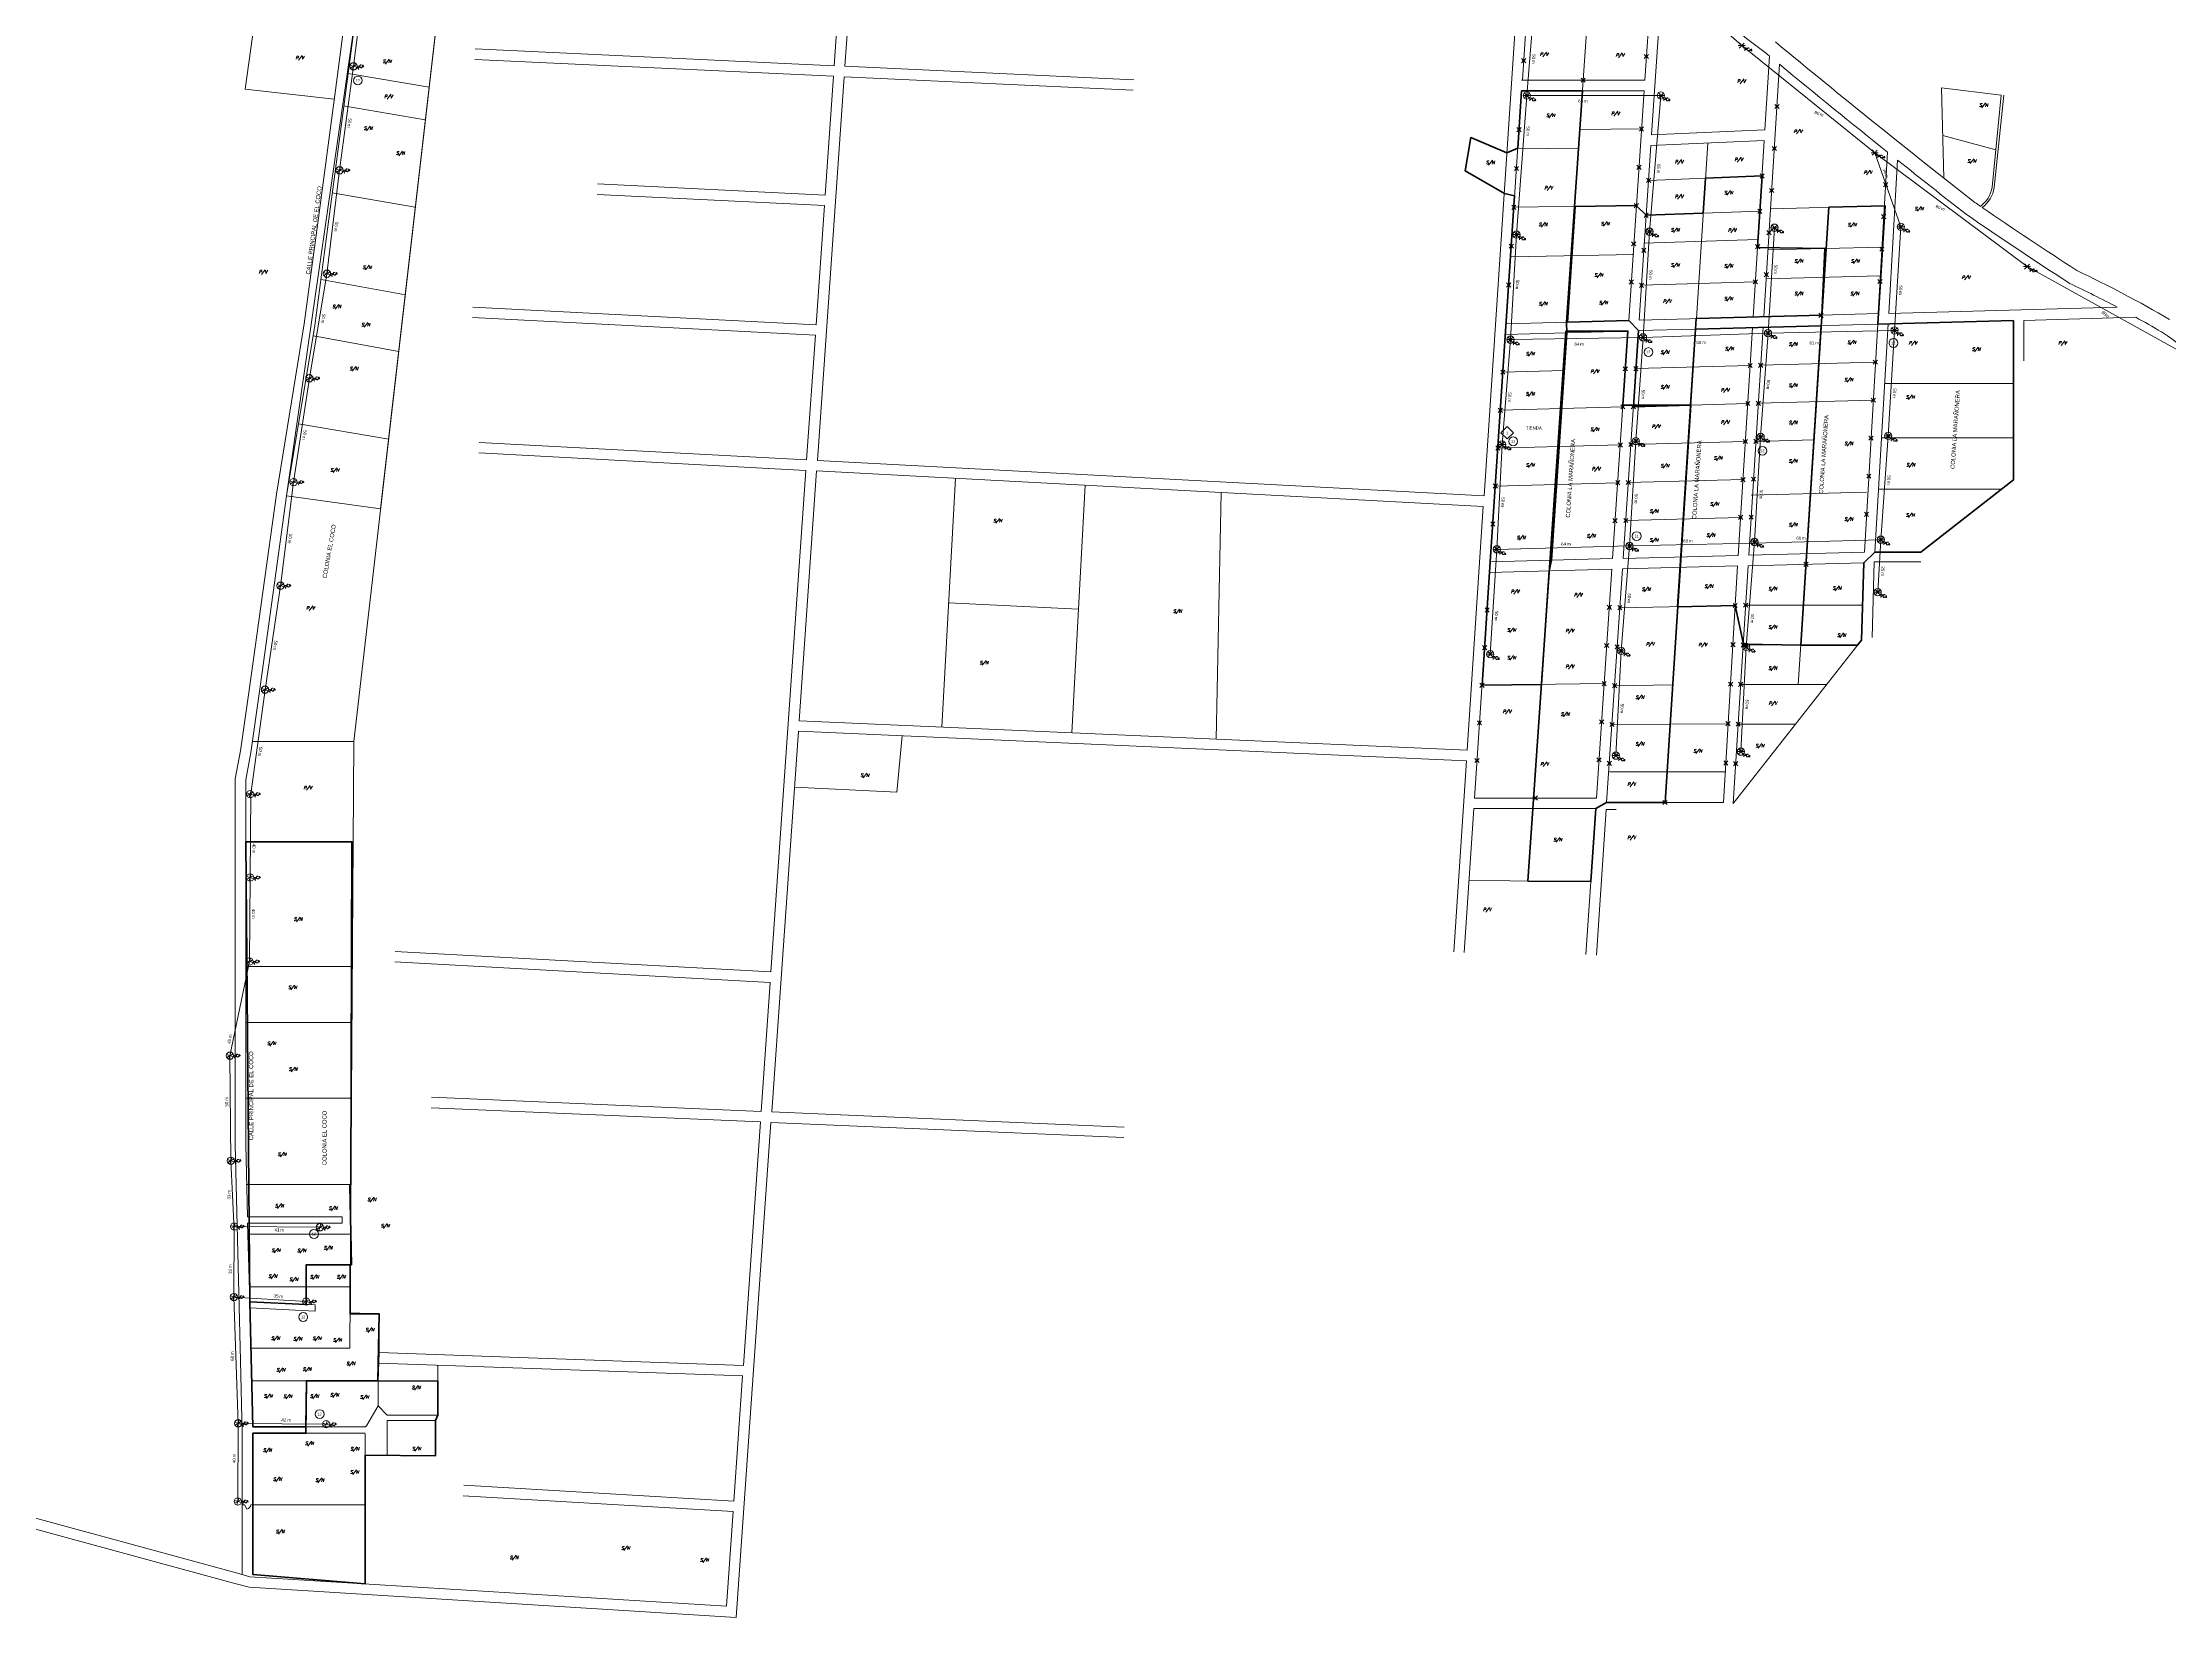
# Model space of a CAD drawing. Header units: metres. Extents: x 276196 to 280123, y 1482787 to 1490589.
# Drawn here: x 276991 to 278003, y 1489073 to 1489822 of the extents above; entities that cross this region are included whole.
import ezdxf
from ezdxf.enums import TextEntityAlignment as Align

# ---------------------------------------------------------------- set-up
doc = ezdxf.new("R2010")
doc.units = ezdxf.units.M
doc.header["$PDMODE"] = 35
doc.header["$PDSIZE"] = 1
for name, color, linetype, lineweight in [('_ADDRESSDIBUJO', 7, 'Continuous', 0), ('_COMODINBASETEXT', 1, 'Continuous', 0), ('_HOUSECOUNT', 7, 'Continuous', 0), ('_LOTLINE', 9, 'Continuous', 0), ('_MICROZONES', 2, 'Continuous', 0), ('_POLEPED', 7, 'Continuous', 0), ('_STRAND', 3, 'Continuous', 0), ('_STRANDDISTANCE', 3, 'Continuous', 0), ('_STREET', 5, 'Continuous', 0)]:
    doc.layers.add(name, color=color, linetype=linetype, lineweight=lineweight)
doc.styles.add('Address', font='ITALICS.shx', dxfattribs={"height": 1.5})
doc.styles.add('ROMANS', font='romans.shx', dxfattribs={"height": 0.2})
doc.styles.get("Standard").update_dxf_attribs({"font": 'arial.ttf'})
doc.styles.add('Style-ENGINEERING', font='ENGINEERING.shx')

# ---------------------------------------------------------------- blocks, each defined once
blk = doc.blocks.new('PC15_E')
at = {"layer": '_POLEPED', "color": 1}
for p, q in [((-1.7, 0), (0, 0)), ((-1.2, 1.3), (0, 0)), ((0, 0), (1.2, 1.2)), ((0, 0), (1.7, 0)), ((-1.2, -1.2), (0, 0)), ((0, 0), (1.2, -1.3))]:
    blk.add_line(p, q, dxfattribs=at)
at = {"layer": '_POLEPED', "linetype": 'Continuous', "style": 'ROMANS'}
for s, height, p in [('PC', 1.39, (1.2, -2.5)), ('15', 0.732, (3.7, -2.5))]:
    blk.add_text(s, height=height, rotation=359.6478, dxfattribs=at).set_placement(p)
blk = doc.blocks.new('PC8_N')
at = {"layer": '_POLEPED', "color": 1}
for p, q in [((-1.2, 1.3), (1.2, -1.3)), ((-1.2, -1.2), (1.2, 1.2)), ((-1.7, 0), (1.7, 0))]:
    blk.add_line(p, q, dxfattribs=at)
blk.add_circle((0, 0), 1.74, dxfattribs=at)
at = {"layer": '_POLEPED', "linetype": 'Continuous', "style": 'ROMANS'}
for s, height, p in [('PC', 1.39, (1.2, -2.5)), ('8', 0.732, (3.7, -2.5))]:
    blk.add_text(s, height=height, rotation=359.6478, dxfattribs=at).set_placement(p)
blk = doc.blocks.new('PV')
at = {"layer": '_ADDRESSDIBUJO', "color": 7, "linetype": 'Continuous', "lineweight": 0, "style": 'Address'}
blk.add_text('P/V', height=1.5, dxfattribs=at).set_placement((2.1, 0.2), align=Align.CENTER)
blk = doc.blocks.new('SN')
at = {"layer": '_ADDRESSDIBUJO', "color": 7, "linetype": 'Continuous', "lineweight": 0, "style": 'Address'}
blk.add_text('S/N', height=1.5, dxfattribs=at).set_placement((2, 0), align=Align.CENTER)
blk = doc.blocks.new('TIENDA')
at = {"layer": '_ADDRESSDIBUJO'}
blk.add_text('TIENDA', height=1.5, dxfattribs=at).set_placement((0, 0))
blk = doc.blocks.new('PC6_N')
at = {"layer": '_POLEPED', "color": 1}
for p, q in [((-1.2, 1.3), (1.2, -1.3)), ((-1.2, -1.2), (1.3, 1.2)), ((-1.7, 0), (1.7, 0))]:
    blk.add_line(p, q, dxfattribs=at)
blk.add_circle((0, 0), 1.74, dxfattribs=at)
at = {"layer": '_POLEPED', "linetype": 'Continuous', "style": 'ROMANS'}
for s, height, p in [('PC', 1.39, (1.2, -2.5)), ('6', 0.732, (3.7, -2.5))]:
    blk.add_text(s, height=height, rotation=359.6478, dxfattribs=at).set_placement(p)
blk = doc.blocks.new('*U57')
at = {"layer": '_STRANDDISTANCE'}
blk.add_text('m', height=1.5, dxfattribs=at).set_placement((1.6, 0))
at = {"layer": '_STRANDDISTANCE', "flags": 4}
blk.add_attdef('?', text='', height=1.5, dxfattribs=at).set_placement((1.2, 0), align=Align.RIGHT)
blk = doc.blocks.new('HCRES_12')
at = {"layer": '_HOUSECOUNT', "color": 1, "linetype": 'Continuous', "lineweight": 0}
blk.add_ellipse((0, 0), major_axis=(-1.48, 1.48), ratio=1, start_param=3.926991, end_param=10.210176, dxfattribs=at)
at = {"layer": '_HOUSECOUNT', "color": 7, "linetype": 'Continuous', "lineweight": 0, "style": 'Style-ENGINEERING'}
blk.add_text('12', height=1.35, dxfattribs=at).set_placement((-0.1, 0), align=Align.MIDDLE_CENTER)
blk = doc.blocks.new('HCCOM_1')
at = {"layer": '_HOUSECOUNT', "color": 3, "linetype": 'Continuous', "lineweight": 0, "flags": 128}
blk.add_lwpolyline([(-2.9, 0.1), (0.1, 3.1), (3.1, 0.1), (0.1, -2.8), (-2.9, 0.1)], close=True, dxfattribs=at)
at = {"layer": '_HOUSECOUNT', "color": 7, "linetype": 'Continuous', "lineweight": 0, "style": 'Style-ENGINEERING'}
blk.add_text('1', height=1.35, dxfattribs=at).set_placement((0, 0), align=Align.MIDDLE_CENTER)
blk = doc.blocks.new('HCRES_11')
at = {"layer": '_HOUSECOUNT', "color": 1, "linetype": 'Continuous', "lineweight": 0}
blk.add_circle((0.1, 0), 2.1, dxfattribs=at)
at = {"layer": '_HOUSECOUNT', "color": 7, "linetype": 'Continuous', "lineweight": 0, "style": 'Style-ENGINEERING'}
blk.add_text('11', height=1.35, dxfattribs=at).set_placement((0.1, 0), align=Align.MIDDLE_CENTER)

msp = doc.modelspace()

# ---------------------------------------------------------------- linework, layer by layer
at = {"layer": '_ADDRESSDIBUJO'}
for p, q in [((277687.8, 1489769.7), (277670.6, 1489777)), ((277686.6, 1489750.4), (277668, 1489761.1))]:
    msp.add_line(p, q, dxfattribs=at)
at = {"layer": '_LOTLINE', "color": 9}
for p, q in [((277207.6, 1490085.9), (277139, 1489489.5)), ((277109.4, 1489958.5), (277087.3, 1489800)), ((277677, 1489606.4), (277697.8, 1489919.7)), ((277695.2, 1489804.3), (277702.5, 1489914.8)), ((277367.6, 1489811.2), (277371.6, 1489867.3)), ((277372.7, 1489810.9), (277376.7, 1489867.1)), ((277727.7, 1489855.3), (277716.2, 1489689.1)), ((277753.5, 1489804.3), (277757.3, 1489860.8)), ((277756.7, 1489778.3), (277762, 1489856.7)), ((277196.5, 1489814.2), (277367.3, 1489806.2)), ((277196.7, 1489819.2), (277367.6, 1489811.2)), ((277812.8, 1489815.7), (277810.6, 1489780.6)), ((277136.3, 1489807.5), (277174.8, 1489801)), ((277359.6, 1489623.3), (277372.4, 1489805.9)), ((277363.3, 1489749.6), (277367.3, 1489806.2)), ((277372.4, 1489805.9), (277510, 1489799.5)), ((277372.7, 1489810.9), (277510.2, 1489804.5)), ((277694.8, 1489804.3), (277753.5, 1489804.3)), ((277817.6, 1489811.9), (277810.1, 1489691.7)), ((277129.7, 1489795.2), (277087.3, 1489800)), ((277687.4, 1489688.3), (277694.8, 1489799.3)), ((277694.8, 1489799.3), (277753.1, 1489799.3)), ((277745.8, 1489689.9), (277753.1, 1489799.3)), ((277923.1, 1489797.1), (277894.7, 1489800.6)), ((277894.7, 1489800.6), (277895.8, 1489757.7)), ((277918.8, 1489753.4), (277923.1, 1489797.1)), ((277919.8, 1489753.2), (277924.3, 1489797.2)), ((277134.1, 1489792.1), (277173, 1489785.4)), ((277722.7, 1489780.9), (277751.9, 1489781.1)), ((277750.8, 1489690.1), (277756.4, 1489773.2)), ((277756.4, 1489773.2), (277810.3, 1489775.6)), ((277756.7, 1489778.3), (277810.6, 1489780.6)), ((277778, 1489690.8), (277783.4, 1489774.4)), ((277810.3, 1489775.6), (277805.1, 1489691.5)), ((277920.5, 1489771.2), (277895.3, 1489778)), ((277693, 1489772), (277721.9, 1489771.7)), ((277869, 1489770), (277864.6, 1489693.2)), ((277873.8, 1489766.2), (277869.6, 1489693.3)), ((277255, 1489754.9), (277363.3, 1489749.6)), ((277755.3, 1489756.6), (277809.3, 1489758.7)), ((277128.7, 1489750.7), (277168.2, 1489743.8)), ((277254.8, 1489749.9), (277363, 1489744.6)), ((277359, 1489687.9), (277363, 1489744.6)), ((277691.1, 1489743.8), (277749.4, 1489744.6)), ((277813.6, 1489743), (277867.8, 1489744.5)), ((277837.8, 1489692.4), (277841.1, 1489743.8)), ((277808.2, 1489741.9), (277754.1, 1489740)), ((277753, 1489726.7), (277807.2, 1489728.5)), ((277812.1, 1489723.5), (277866.4, 1489724.9)), ((277748.2, 1489721.3), (277689.9, 1489720.3)), ((277123.4, 1489709.4), (277163.5, 1489702.2)), ((277806.1, 1489708.3), (277751.9, 1489706.7)), ((277811, 1489709.7), (277865.4, 1489711.2)), ((277195.7, 1489696.3), (277359, 1489687.9)), ((277810.1, 1489691.7), (277864.6, 1489693.2)), ((277869.6, 1489693.3), (277978.3, 1489696.2)), ((277119.8, 1489682.6), (277160.4, 1489675.2)), ((277195.5, 1489691.3), (277358.7, 1489683)), ((277354.5, 1489623.6), (277358.7, 1489683)), ((277679.9, 1489575.1), (277687.1, 1489683.3)), ((277687.1, 1489683.3), (277745.4, 1489684.9)), ((277687.4, 1489688.3), (277745.8, 1489689.9)), ((277715.9, 1489684.1), (277708.4, 1489575.8)), ((277738.1, 1489576.6), (277745.4, 1489684.9)), ((277743.1, 1489576.7), (277750.4, 1489685.1)), ((277750.4, 1489685.1), (277804.7, 1489686.5)), ((277750.8, 1489690.1), (277805.1, 1489691.5)), ((277770.6, 1489577.4), (277777.6, 1489685.8)), ((277804.7, 1489686.5), (277797.9, 1489578.1)), ((277809.8, 1489686.7), (277803, 1489578.2)), ((277809.8, 1489686.7), (277864.3, 1489688.1)), ((277830.5, 1489578.9), (277837.4, 1489687.4)), ((277864.3, 1489688.1), (277858, 1489579.6)), ((277869.3, 1489688.3), (277863, 1489579.7)), ((277869.3, 1489688.3), (277928.9, 1489689.9)), ((277928.9, 1489689.9), (277928.9, 1489614.1)), ((277933.9, 1489690), (277987.2, 1489691.5)), ((277933.9, 1489690), (277933.9, 1489670.7)), ((277685.9, 1489665.3), (277715.1, 1489666.1)), ((277749.2, 1489667), (277803.6, 1489668.5)), ((277808.6, 1489668.6), (277863.2, 1489670.1)), ((277862.2, 1489652), (277807.5, 1489650.5)), ((277867.6, 1489660), (277928.9, 1489660)), ((277743, 1489648.8), (277684.7, 1489647.2)), ((277802.5, 1489650.4), (277748, 1489648.9)), ((277112.6, 1489640.8), (277155.6, 1489633.5)), ((277198.7, 1489631.9), (277354.5, 1489623.6)), ((277746.8, 1489630.9), (277801.3, 1489632.3)), ((277806.4, 1489632.4), (277833.7, 1489633.2)), ((277866.1, 1489634), (277928.9, 1489634)), ((277198.4, 1489626.9), (277354.2, 1489618.6)), ((277359.6, 1489623.3), (277677, 1489606.4)), ((277683.5, 1489629.2), (277741.8, 1489630.7)), ((277337.5, 1489379.9), (277354.2, 1489618.6)), ((277350.9, 1489499.3), (277359.2, 1489618.3)), ((277359.2, 1489618.3), (277676.6, 1489601.4)), ((277418.9, 1489496.4), (277425.3, 1489614.8)), ((277480.8, 1489493.6), (277487.1, 1489611.5)), ((277740.6, 1489612.7), (277682.3, 1489611.1)), ((277800.2, 1489614.2), (277745.6, 1489612.8)), ((277928.9, 1489614.1), (277884.8, 1489579.7)), ((277549.5, 1489490.6), (277551.8, 1489608)), ((277668.9, 1489485.4), (277676.6, 1489601.4)), ((277804.1, 1489606.8), (277859, 1489608.2)), ((277864.7, 1489609.7), (277923.2, 1489609.7)), ((277744.4, 1489594.7), (277799.1, 1489596.2)), ((277679.6, 1489570), (277737.8, 1489571.5)), ((277679.9, 1489575.1), (277738.1, 1489576.6)), ((277708, 1489570.8), (277697.8, 1489423.1)), ((277730.5, 1489462.6), (277737.8, 1489571.5)), ((277735.3, 1489460.5), (277742.8, 1489571.7)), ((277742.8, 1489571.7), (277797.6, 1489573.1)), ((277743.1, 1489576.7), (277797.9, 1489578.1)), ((277763.1, 1489460.5), (277770.3, 1489572.4)), ((277797.6, 1489573.1), (277790.9, 1489460.5)), ((277802.6, 1489573.2), (277795.5, 1489460.1)), ((277802.6, 1489573.2), (277857.7, 1489574.6)), ((277803, 1489578.2), (277858, 1489579.6)), ((277826.5, 1489516.7), (277830.2, 1489573.9)), ((277857.7, 1489574.6), (277856.6, 1489537.7)), ((277862.7, 1489575.1), (277861.6, 1489539.1)), ((277862.7, 1489575.1), (277884.8, 1489575.1)), ((277884.8, 1489579.7), (277863, 1489579.7)), ((277672.4, 1489462.6), (277679.6, 1489570)), ((277422.1, 1489555.6), (277483.9, 1489552.6)), ((277741.6, 1489553.2), (277796.5, 1489554.3)), ((277801.5, 1489554.4), (277857.1, 1489554.4)), ((277795.5, 1489460.1), (277856.6, 1489537.7)), ((277800.3, 1489535.5), (277854.7, 1489535.4)), ((277676, 1489516.3), (277734.1, 1489517.1)), ((277739.1, 1489516.1), (277766.7, 1489516.5)), ((277799.1, 1489516.7), (277840, 1489516.7)), ((277090.7, 1489489.5), (277139, 1489489.5)), ((277139, 1489489.5), (277137.1, 1489200.8)), ((277337.9, 1489313.2), (277350.6, 1489494.4)), ((277350.6, 1489494.4), (277668.6, 1489480.4)), ((277350.9, 1489499.3), (277668.9, 1489485.4)), ((277400, 1489492.2), (277397.4, 1489465.4)), ((277793.1, 1489498), (277737.8, 1489497.6)), ((277797.9, 1489497.8), (277825.2, 1489497.8)), ((277662.5, 1489389.4), (277668.6, 1489480.4)), ((277736.6, 1489475.1), (277792, 1489475.1)), ((277348.7, 1489467.8), (277397.4, 1489465.4)), ((277672.4, 1489462.6), (277730.5, 1489462.6)), ((277735.3, 1489460.5), (277790.9, 1489460.5)), ((277667.5, 1489389.1), (277672.1, 1489457.6)), ((277672.1, 1489457.6), (277730.1, 1489457.6)), ((277725.4, 1489388.2), (277730.1, 1489457.6)), ((277730.4, 1489387.8), (277735.1, 1489457.2)), ((277735.1, 1489457.2), (277739.9, 1489457.2)), ((277087.5, 1489441.8), (277138.7, 1489441.8)), ((277727.8, 1489422.9), (277669.8, 1489423.3)), ((277337.5, 1489379.9), (277158.7, 1489389.6)), ((277087.5, 1489382.4), (277138.3, 1489382.4)), ((277337.1, 1489374.9), (277158.5, 1489384.6)), ((277332.8, 1489313.4), (277337.1, 1489374.9)), ((277087.5, 1489355.8), (277138.1, 1489355.8)), ((277087.4, 1489319.7), (277137.9, 1489319.7)), ((277176, 1489320.2), (277332.8, 1489313.4)), ((277175.8, 1489315.2), (277332.5, 1489308.5)), ((277321, 1489072.6), (277337.5, 1489308.2)), ((277324.4, 1489192.6), (277332.5, 1489308.5)), ((277337.5, 1489308.2), (277505.5, 1489301)), ((277337.9, 1489313.2), (277505.7, 1489306)), ((277087.8, 1489278.7), (277137.6, 1489278.7)), ((277133.4, 1489263.3), (277088.4, 1489263.3)), ((277088.4, 1489260.3), (277133.4, 1489260.3)), ((277133.4, 1489260.3), (277133.4, 1489263.3)), ((277088.6, 1489255.1), (277137.4, 1489255.1)), ((277089.2, 1489229.9), (277137.3, 1489229.9)), ((277120.5, 1489221.4), (277089.4, 1489222.9)), ((277089.4, 1489220), (277120.5, 1489218.4)), ((277120.5, 1489218.4), (277120.5, 1489221.4)), ((277151.1, 1489217.1), (277137.2, 1489217.6)), ((277151.1, 1489198.7), (277151.1, 1489217.1)), ((277089.9, 1489200.8), (277137.1, 1489200.8)), ((277150.5, 1489185.1), (277151.1, 1489198.7)), ((277151.1, 1489198.7), (277324.4, 1489192.6)), ((277150.9, 1489193.7), (277324.1, 1489187.6)), ((277179, 1489192.7), (277179, 1489168.9)), ((277319.9, 1489128), (277324, 1489187.6)), ((277090.3, 1489185.3), (277150.4, 1489185.3)), ((277150.5, 1489185.1), (277150.5, 1489173.4)), ((277150.5, 1489173.4), (277145, 1489163.8)), ((277154.8, 1489168.9), (277150.5, 1489173.4)), ((277176.2, 1489168.9), (277154.8, 1489168.9)), ((277154.8, 1489166.4), (277177.8, 1489166.4)), ((277154.8, 1489166.4), (277154.8, 1489149.8)), ((277179, 1489168.9), (277176.2, 1489168.9)), ((277177.8, 1489166.4), (277177.8, 1489149.5)), ((277085.9, 1489126.2), (277085.9, 1489160.5)), ((277090.9, 1489163.4), (277144.3, 1489163.3)), ((277144.3, 1489160.3), (277090.9, 1489160.3)), ((277090.9, 1489160.3), (277090.9, 1489126.2)), ((277145, 1489163.8), (277144.3, 1489163.3)), ((277144.4, 1489160), (277144.4, 1489088.6)), ((277177.8, 1489149.5), (277154.8, 1489149.8)), ((277319.9, 1489128), (277191.3, 1489135.5)), ((277085.9, 1489126.2), (277085.8, 1489093.1)), ((277085.9, 1489126.2), (277086.9, 1489126.2)), ((277086.9, 1489126.2), (277088.1, 1489124.1)), ((277090.9, 1489126.2), (277089.9, 1489126.2)), ((277090.9, 1489126.2), (277144.4, 1489126.2)), ((277319.5, 1489123), (277191, 1489130.5)), ((277316.4, 1489077.9), (277319.5, 1489123)), ((277089.2, 1489087.1), (277321, 1489072.6)), ((277089.5, 1489092), (277316.4, 1489077.9))]:
    msp.add_line(p, q, dxfattribs=at)
at = {"layer": '_LOTLINE', "lineweight": 70}
msp.add_line((277668, 1489761.1), (277670.6, 1489777), dxfattribs=at)
at = {"layer": '_LOTLINE', "color": 9, "flags": 128}
for points in [[(277151.6, 1489961.3), (277146.3, 1489921.4), (277139.2, 1489867.5), (277130.2, 1489799.6), (277121.8, 1489736.4), (277115.4, 1489688.3), (277102.1, 1489607.3), (277089.1, 1489514), (277085.1, 1489485.1), (277082.5, 1489471.8), (277082.5, 1489417.5), (277082.5, 1489297.7), (277085.1, 1489194.8), (277085.9, 1489160.5)], [(277156.6, 1489960.7), (277151.3, 1489920.8), (277144.1, 1489866.8), (277135.1, 1489798.9), (277126.8, 1489735.7), (277120.4, 1489687.6), (277107, 1489606.5), (277094, 1489513.3), (277090, 1489484.3), (277087.5, 1489471.3), (277087.5, 1489417.5), (277087.5, 1489297.7), (277088.4, 1489263.3)], [(277088.4, 1489260.3), (277089.4, 1489222.9)], [(276625.1, 1489218.5), (277083.6, 1489093.7), (277089.5, 1489092)], [(277089.4, 1489220), (277090.1, 1489194.9), (277090.9, 1489163.4)], [(276627.2, 1489212.8), (277082.3, 1489088.8), (277089.2, 1489087.1)]]:
    msp.add_lwpolyline(points, dxfattribs=at)
at = {"layer": '_LOTLINE', "color": 9}
for centre, radius, start, end in [((278423.9, 1490627.6), 1016, 229.3495, 232.9235), ((280397.6, 1492932.8), 4049.3, 230.3051, 230.3327), ((280397.6, 1492932.8), 4042.3, 230.3028, 232.0293), ((280397.6, 1492932.8), 4049.3, 230.4202, 231.3573), ((280397.6, 1492932.8), 4049.3, 231.444, 232.0322), ((277904.8, 1489755.7), 14.2, 306.1269, 350.3312), ((277904.8, 1489755.7), 15.2, 307.4511, 350.3312), ((278980.8, 1491295.2), 1882.8, 235.3591, 235.4555), ((278980.8, 1491295.2), 1882.8, 235.4877, 237.1367), ((278980.8, 1491295.2), 1889.8, 235.3529, 237.151), ((277730.6, 1489227.6), 537.1, 59.5015, 64.8179), ((277730.6, 1489227.6), 530.1, 62.1392, 64.8684), ((277730.6, 1489227.6), 530.1, 59.5309, 61.057), ((275536.1, 1486162.6), 4297.9, 53.5993, 55.0294), ((277087.7, 1489126.3), 2.2, 280.568, 358.5224)]:
    msp.add_arc(centre, radius, start, end, dxfattribs=at)
for p in [(277695.8, 1489813.6), (277754.2, 1489815.6), (277724.1, 1489804.3), (277816.4, 1489791.8), (277693.6, 1489780.8), (277751.9, 1489781.1), (277815.1, 1489771.8), (277692.4, 1489762.3), (277750.7, 1489762.8), (277755.3, 1489756.6), (277809.3, 1489758.7), (277813.8, 1489751.8), (277868.1, 1489754.6), (277691.1, 1489743.8), (277749.4, 1489744.6), (277808.2, 1489741.9), (277754.1, 1489740), (277812.6, 1489731.7), (277867.2, 1489739.3), (277689.9, 1489725.3), (277748.2, 1489726.4), (277753, 1489723.3), (277807.2, 1489725.1), (277866.3, 1489723.9), (277811.3, 1489711.7), (277688.7, 1489706.8), (277747, 1489708.2), (277751.9, 1489706.7), (277806.1, 1489708.3), (277865.4, 1489708.5), (277837.3, 1489692.4), (277685.9, 1489665.3), (277744.2, 1489666.9), (277749.2, 1489667), (277803.6, 1489668.5), (277808.6, 1489668.6), (277863.2, 1489670.1), (277802.5, 1489650.4), (277807.5, 1489650.5), (277862.2, 1489652), (277684.7, 1489647.2), (277743, 1489648.8), (277748, 1489648.9), (277741.8, 1489630.7), (277746.8, 1489630.9), (277801.3, 1489632.3), (277806.4, 1489632.4), (277861.1, 1489633.9), (277683.5, 1489629.2), (277682.3, 1489611.1), (277740.6, 1489612.7), (277745.6, 1489612.8), (277800.2, 1489614.2), (277805.2, 1489614.4), (277860.1, 1489615.8), (277681.1, 1489593.1), (277739.3, 1489594.6), (277744.4, 1489594.7), (277799.1, 1489596.2), (277804.1, 1489596.3), (277859, 1489597.7), (277830.2, 1489573.9), (277678.4, 1489552.1), (277736.6, 1489553.4), (277741.6, 1489553.2), (277796.5, 1489554.3), (277801.5, 1489554.4), (277677.2, 1489534.2), (277735.3, 1489535.2), (277740.3, 1489534.6), (277795.4, 1489535.6), (277800.3, 1489535.5), (277676, 1489516.3), (277734.1, 1489517.1), (277739.1, 1489516.1), (277794.3, 1489516.8), (277799.1, 1489516.7), (277674.8, 1489498.4), (277732.9, 1489498.9), (277737.8, 1489497.6), (277793.1, 1489498), (277797.9, 1489497.8), (277673.6, 1489480.5), (277731.7, 1489480.8), (277736.6, 1489479.1), (277792, 1489479.3), (277796.7, 1489479), (277701.4, 1489462.6), (277763.1, 1489460.5)]:
    msp.add_point(p, dxfattribs=at)
at = {"layer": '_MICROZONES'}
msp.add_lwpolyline([(277097.2, 1489871), (277138.8, 1489864.9), (277145, 1489872.4), (277182.3, 1489865.9), (277151.7, 1489600.3), (277107, 1489606.5), (277141.7, 1489848.1), (277094.7, 1489852.8)], close=True, dxfattribs=at)
at = {"layer": '_MICROZONES', "lineweight": 70}
for points in [[(277676, 1489516.3), (277704.3, 1489516.7), (277708, 1489570.8), (277709, 1489575.8), (277716.3, 1489684.1), (277716.2, 1489689.1), (277723.8, 1489799.3), (277694.8, 1489799.3), (277693, 1489772), (277687.8, 1489769.7), (277670.6, 1489777), (277668, 1489761.1), (277686.6, 1489750.4), (277691.5, 1489749.3), (277679.9, 1489575.1)], [(277748, 1489648.9), (277775.2, 1489649.7), (277777.6, 1489685.8), (277777.9, 1489690.8), (277837.8, 1489692.4), (277839.2, 1489724.2), (277807.1, 1489724.6), (277809.3, 1489758.7), (277782.3, 1489757.7), (277781.2, 1489741), (277754.1, 1489740), (277749.4, 1489744.6), (277720.3, 1489744.2), (277716.6, 1489689.1), (277745.8, 1489689.9), (277750.4, 1489685.1)], [(277827.7, 1489535.4), (277854.7, 1489535.4), (277856.6, 1489537.7), (277857.7, 1489574.6), (277863, 1489579.7), (277884.8, 1489579.7), (277928.9, 1489614.1), (277928.9, 1489689.9), (277928.9, 1489689.9), (277864.3, 1489688.1), (277867.8, 1489744.5), (277841.1, 1489743.8)], [(277697.8, 1489423.1), (277727.8, 1489422.9), (277730.1, 1489457.6), (277735.3, 1489460.5), (277763.1, 1489460.5), (277775.3, 1489649.7), (277748.1, 1489649.7), (277743, 1489649.7), (277745.4, 1489684.9), (277715.9, 1489684.9)], [(277827.7, 1489535.4), (277837.4, 1489687.4), (277777.6, 1489685.8), (277769.1, 1489553.7), (277796.5, 1489554.3), (277800.5, 1489535.9)], [(277087.5, 1489441.8), (277089.4, 1489222.9), (277116.3, 1489221.5), (277116.3, 1489240.5), (277137.8, 1489240.5), (277137.1, 1489278.1), (277137.6, 1489278.7), (277138.1, 1489441.8)], [(277090.9, 1489163.4), (277116.2, 1489163.3), (277116.4, 1489185.3), (277150.4, 1489185.3), (277151.1, 1489217.1), (277137.2, 1489217.1), (277137.3, 1489240.5), (277116.3, 1489240.5), (277116.3, 1489221.5), (277089.4, 1489222.9)], [(277144.4, 1489088.6), (277090.9, 1489093.1), (277090.9, 1489126.2), (277090.9, 1489160.3), (277116.2, 1489160.3), (277116.4, 1489185.3), (277179, 1489185.1), (277179, 1489168.9), (277177.8, 1489166.4), (277177.8, 1489149.5), (277144.4, 1489149.8)]]:
    msp.add_lwpolyline(points, close=True, dxfattribs=at)
at = {"layer": '_STRAND'}
for p, q in [((277799.6, 1489820.8), (277732.8, 1489879.6)), ((277143.9, 1489850.9), (277138.8, 1489810.9)), ((277700, 1489830.5), (277697.3, 1489797)), ((277862.9, 1489769.8), (277799.6, 1489820.8)), ((277138.8, 1489810.9), (277132.1, 1489761.4)), ((277697.3, 1489797), (277692.4, 1489730.8)), ((277697.3, 1489797), (277761.1, 1489797)), ((277755.7, 1489732.2), (277761.1, 1489797)), ((277935.4, 1489715.6), (277862.9, 1489769.8)), ((277875.3, 1489734.5), (277862.9, 1489769.8)), ((277132.1, 1489761.4), (277126.2, 1489712.2)), ((277812.1, 1489683.9), (277815.2, 1489734.1)), ((277872.3, 1489685.2), (277875.3, 1489734.5)), ((277692.4, 1489730.8), (277689.5, 1489680.8)), ((277752.6, 1489681.9), (277755.7, 1489732.2)), ((277126.2, 1489712.2), (277117.9, 1489662.4)), ((278013.9, 1489672.2), (277935.4, 1489715.6)), ((277689.5, 1489680.8), (277752.6, 1489681.9)), ((277749.2, 1489632.5), (277752.6, 1489681.9)), ((277752.6, 1489681.9), (277812.1, 1489683.9)), ((277808.6, 1489634.5), (277812.1, 1489683.9)), ((277812.1, 1489683.9), (277872.3, 1489685.2)), ((277869.3, 1489635), (277872.3, 1489685.2)), ((277689.5, 1489680.8), (277685.5, 1489630.9)), ((277117.9, 1489662.4), (277110.3, 1489613)), ((277746.2, 1489582.6), (277749.2, 1489632.5)), ((277805.7, 1489584.5), (277808.6, 1489634.5)), ((277865.8, 1489585.6), (277869.3, 1489635)), ((277685.5, 1489630.9), (277683, 1489581)), ((277110.3, 1489613), (277104.1, 1489563.6)), ((277683, 1489581), (277679.9, 1489531.1)), ((277683, 1489581), (277746.2, 1489582.6)), ((277742.2, 1489532.7), (277746.2, 1489582.6)), ((277746.2, 1489582.6), (277805.2, 1489584)), ((277801.7, 1489534.6), (277805.7, 1489584.5)), ((277805.2, 1489584), (277865.8, 1489585.6)), ((277864.3, 1489560.6), (277865.8, 1489585.6)), ((277104.1, 1489563.6), (277096.7, 1489514.2)), ((277739.7, 1489482.8), (277742.2, 1489532.7)), ((277799.2, 1489484.7), (277801.7, 1489534.6)), ((277096.7, 1489514.2), (277089.9, 1489464.6)), ((277089.9, 1489464.6), (277089.6, 1489424.8)), ((277089.6, 1489424.8), (277089.3, 1489384.8)), ((277089.3, 1489384.8), (277080, 1489340)), ((277080, 1489340), (277080.4, 1489290)), ((277080.4, 1489290), (277082.1, 1489256.9)), ((277082, 1489258.7), (277081.9, 1489225.1)), ((277082, 1489258.7), (277122.8, 1489258.3)), ((277116.3, 1489223), (277081.9, 1489225.1)), ((277083.9, 1489165), (277081.9, 1489225.1)), ((277083.9, 1489165), (277083.8, 1489127.8)), ((277083.9, 1489165), (277125.8, 1489164.6))]:
    msp.add_line(p, q, dxfattribs=at)

# ---------------------------------------------------------------- block references
at = {"layer": '_ADDRESSDIBUJO'}
for name, p in [('PV', (277111.1, 1489814.1)), ('PV', (277703.4, 1489815.7)), ('PV', (277739.5, 1489815.3)), ('PV', (277797.3, 1489802.9)), ('PV', (277153.3, 1489795.6)), ('SN', (277706.6, 1489786.8)), ('PV', (277737.3, 1489787.5)), ('PV', (277824.2, 1489779)), ('PV', (277767.6, 1489764.5)), ('PV', (277796, 1489765.6)), ('PV', (277705.5, 1489752.1)), ('PV', (277857.5, 1489759.5)), ('PV', (277767.6, 1489748)), ('SN', (277791.3, 1489750)), ('SN', (277703, 1489734.9)), ('SN', (277732.6, 1489735.3)), ('SN', (277765.9, 1489732.3)), ('PV', (277792.9, 1489732)), ('SN', (277850.1, 1489734.8)), ('PV', (277093.6, 1489712.1)), ('SN', (277765.9, 1489715.6)), ('SN', (277791.3, 1489715.2)), ('SN', (277824.7, 1489717.5)), ('SN', (277851.6, 1489717.5)), ('SN', (277824.7, 1489702)), ('SN', (277851.3, 1489702)), ('PV', (277904.2, 1489709.5)), ('SN', (277703, 1489697.2)), ('SN', (277731.7, 1489697.7)), ('SN', (277791.3, 1489699.6)), ('SN', (277696.9, 1489673.4)), ('SN', (277761, 1489674.1)), ('SN', (277822, 1489677.9)), ('SN', (277849.9, 1489678.8)), ('PV', (277878.9, 1489678.3)), ('PV', (277950.1, 1489678.3)), ('PV', (277727.5, 1489664.8)), ('SN', (277848.5, 1489661)), ('SN', (277696.9, 1489654.3)), ('SN', (277761, 1489657.6)), ('PV', (277789.5, 1489655.9)), ('SN', (277822, 1489658.3)), ('SN', (277877.8, 1489652.8)), ('PV', (277789.5, 1489640.6)), ('SN', (277822, 1489640.6)), ('TIENDA', (277696.8, 1489638)), ('SN', (277727.6, 1489637.4)), ('SN', (277848.5, 1489630.6)), ('SN', (277696.9, 1489620.4)), ('SN', (277761, 1489620.1)), ('SN', (277822, 1489622.3)), ('SN', (277878, 1489620.5)), ('PV', (277728.1, 1489618.4)), ('SN', (277755.8, 1489598.4)), ('SN', (277822, 1489592)), ('SN', (277848.5, 1489594.6)), ('SN', (277877.8, 1489596.6)), ('SN', (277692.6, 1489585.9)), ('SN', (277725.9, 1489586.7)), ('SN', (277755.8, 1489584.7)), ('PV', (277689.6, 1489560)), ('PV', (277719.6, 1489558.4)), ('SN', (277752.1, 1489561.3)), ('SN', (277781.9, 1489562.7)), ('SN', (277812.3, 1489561.5)), ('PV', (277116.2, 1489552.1)), ('SN', (277688, 1489541.9)), ('PV', (277715.6, 1489541.3)), ('SN', (277812.3, 1489543.3)), ('SN', (277845.1, 1489539.4)), ('SN', (277688, 1489528.7)), ('PV', (277753.9, 1489535)), ('PV', (277778.9, 1489534.7)), ('PV', (277715.6, 1489524.3)), ('SN', (277812.3, 1489523.7)), ('SN', (277749.1, 1489509.9)), ('PV', (277685.7, 1489502.9)), ('SN', (277713.5, 1489501.8)), ('PV', (277812.3, 1489506.8)), ('SN', (277749.1, 1489487.7)), ('PV', (277703.6, 1489477.9)), ('SN', (277776.6, 1489484.3)), ('SN', (277806.2, 1489486.8)), ('PV', (277745, 1489468.3)), ('PV', (277114.9, 1489466.6)), ('SN', (277710, 1489442.1)), ('PV', (277745, 1489442.9)), ('PV', (277676.3, 1489408.6))]:
    msp.add_blockref(name, p, dxfattribs=at)
at = {"layer": '_HOUSECOUNT'}
msp.add_blockref('HCRES_12', (277140.9, 1489804.2), dxfattribs=at)
at = {"layer": '_HOUSECOUNT', "lineweight": 70, "zscale": 0.001}
for name, p in [('HCRES_12', (277755.2, 1489674.9)), ('HCRES_12', (277871.8, 1489679.2)), ('HCCOM_1', (277687.9, 1489636.4)), ('HCRES_11', (277690.7, 1489632.4)), ('HCRES_12', (277809.5, 1489627.9)), ('HCRES_11', (277749.5, 1489587.3)), ('HCRES_12', (277120, 1489255.1)), ('HCRES_12', (277114.9, 1489215.6))]:
    msp.add_blockref(name, p, dxfattribs=at)
at = {"layer": '_HOUSECOUNT', "color": 0, "lineweight": 70, "zscale": 0.001}
msp.add_blockref('HCRES_12', (277122.7, 1489169.4), dxfattribs=at)
at = {"layer": '_LOTLINE', "zscale": 0.001}
for p in [(277152.8, 1489812.5), (277912.7, 1489791.7), (277143.8, 1489780.7), (277159.1, 1489768.8), (277907.1, 1489765.1), (277143.3, 1489714.5), (277128.8, 1489695.8), (277142.6, 1489687.2), (277137, 1489666.3), (277127.9, 1489618), (277443.4, 1489593.9), (277529, 1489550.8), (277436.9, 1489526.3), (277380.2, 1489472.7), (277110.4, 1489404.2), (277107.8, 1489371.8), (277097.8, 1489345.1), (277108, 1489332.8), (277102.8, 1489292.3), (277101.5, 1489267.8), (277127.1, 1489266.7), (277145.5, 1489270.8), (277151.9, 1489258.3), (277099.9, 1489246.6), (277112.1, 1489246.5), (277124.7, 1489247.8), (277098.4, 1489234.3), (277108.4, 1489232.8), (277118.2, 1489234), (277130.9, 1489234), (277099.7, 1489204.8), (277110.2, 1489204.5), (277119.4, 1489204.7), (277144.6, 1489208.8), (277129.1, 1489203.9), (277102.2, 1489189.7), (277114.7, 1489190), (277096.2, 1489177.3), (277105.5, 1489177.1), (277118.2, 1489177.2), (277127.8, 1489177.8), (277142, 1489176.8), (277166.6, 1489181.3), (277115.8, 1489154.7), (277095.8, 1489151.5), (277137.4, 1489152.1), (277166.8, 1489152.2), (277100.6, 1489137.7), (277120.7, 1489137.2), (277137.3, 1489141.1), (277101.9, 1489112.8), (277266.3, 1489104.9), (277213.2, 1489100.4), (277303.8, 1489099.2)]:
    msp.add_blockref('SN', p, dxfattribs=at)
at = {"layer": '_LOTLINE', "lineweight": 70, "zscale": 0.001}
msp.add_blockref('SN', (277677.9, 1489764.4), dxfattribs=at)
at = {"layer": '_MICROZONES', "zscale": 0.001}
for name, p in [('SN', (277882, 1489742.4)), ('SN', (277729.5, 1489710.8)), ('PV', (277762, 1489698.2)), ('SN', (277791.7, 1489675.8)), ('SN', (277909.2, 1489675.5)), ('PV', (277756.7, 1489638.6)), ('SN', (277786.3, 1489623.7)), ('SN', (277784.6, 1489601.8)), ('SN', (277782.8, 1489587)), ('SN', (277842.9, 1489561.8)), ('SN', (277135.5, 1489192.7))]:
    msp.add_blockref(name, p, dxfattribs=at)
at = {"layer": '_POLEPED', "rotation": 29.99999999999882}
for p in [(277138.8, 1489810.9), (277132.2, 1489761.4), (277126.2, 1489712.2), (277117.8, 1489662.4), (277110.3, 1489613), (277104.1, 1489563.7), (277096.7, 1489514.2), (277089.6, 1489464.5), (277089.6, 1489424.8), (277089.3, 1489384.8), (277080, 1489340), (277080.4, 1489290), (277082, 1489258.7), (277122.8, 1489258.3), (277081.9, 1489225.1), (277116.3, 1489223), (277083.9, 1489165), (277125.8, 1489164.6), (277083.8, 1489127.8)]:
    msp.add_blockref('PC8_N', p, dxfattribs=at)
at = {"layer": '_POLEPED'}
for name, p in [('PC15_E', (277799.6, 1489820.8)), ('PC8_N', (277697.3, 1489797)), ('PC6_N', (277761.1, 1489797)), ('PC15_E', (277862.9, 1489769.8)), ('PC8_N', (277692.4, 1489730.8)), ('PC8_N', (277755.7, 1489732.2)), ('PC8_N', (277815.2, 1489734.1)), ('PC6_N', (277875.3, 1489734.5)), ('PC15_E', (277935.4, 1489715.6)), ('PC8_N', (277689.5, 1489680.8)), ('PC8_N', (277752.6, 1489681.9)), ('PC8_N', (277812.1, 1489683.9)), ('PC8_N', (277872.3, 1489685.2)), ('PC8_N', (277685.5, 1489630.9)), ('PC8_N', (277749.2, 1489632.5)), ('PC8_N', (277808.6, 1489634.5)), ('PC8_N', (277869.3, 1489635)), ('PC8_N', (277683, 1489581)), ('PC8_N', (277746.2, 1489582.6)), ('PC8_N', (277805.7, 1489584.5)), ('PC8_N', (277865.8, 1489585.6)), ('PC8_N', (277864.3, 1489560.6)), ('PC8_N', (277679.9, 1489531.1)), ('PC8_N', (277742.2, 1489532.7)), ('PC8_N', (277801.7, 1489534.6)), ('PC8_N', (277739.7, 1489482.8)), ('PC8_N', (277799.2, 1489484.7))]:
    msp.add_blockref(name, p, dxfattribs=at)
at = {"layer": '_STRANDDISTANCE'}
ref = msp.add_blockref('*U57', (277699.9, 1489815.5), dxfattribs=dict(at, rotation=267.7426175348727))
ref.add_attrib('?', '50', dxfattribs={"height": 1.5, "rotation": 267.7426}).set_placement((277699.8, 1489814.4), align=Align.RIGHT)
ref = msp.add_blockref('*U57', (277722.9, 1489793.6), dxfattribs=at)
ref.add_attrib('?', '64', dxfattribs={"height": 1.5}).set_placement((277724.1, 1489793.6), align=Align.RIGHT)
ref = msp.add_blockref('*U57', (277136.3, 1489785.1), dxfattribs=dict(at, rotation=261.9223787326366))
ref.add_attrib('?', '50', dxfattribs={"height": 1.5, "rotation": 261.9224}).set_placement((277136.2, 1489783.9), align=Align.RIGHT)
ref = msp.add_blockref('*U57', (277835.1, 1489788), dxfattribs=dict(at, rotation=339.2475773166194))
ref.add_attrib('?', '80', dxfattribs={"height": 1.5, "rotation": 339.2476}).set_placement((277836.2, 1489787.6), align=Align.RIGHT)
ref = msp.add_blockref('*U57', (277697.2, 1489781.1), dxfattribs=dict(at, rotation=267.7426175348727))
ref.add_attrib('?', '50', dxfattribs={"height": 1.5, "rotation": 267.7426}).set_placement((277697.1, 1489780), align=Align.RIGHT)
ref = msp.add_blockref('*U57', (277759.3, 1489763.3), dxfattribs=dict(at, rotation=267.7426175348727))
ref.add_attrib('?', '65', dxfattribs={"height": 1.5, "rotation": 267.7426}).set_placement((277759.3, 1489762.1), align=Align.RIGHT)
ref = msp.add_blockref('*U57', (277867.1, 1489760.8), dxfattribs=dict(at, rotation=289.358154127934))
ref.add_attrib('?', '38', dxfattribs={"height": 1.5, "rotation": 289.3582}).set_placement((277867.5, 1489759.7), align=Align.RIGHT)
ref = msp.add_blockref('*U57', (277892.8, 1489743.2), dxfattribs=dict(at, rotation=339.2475773166194))
ref.add_attrib('?', '90', dxfattribs={"height": 1.5, "rotation": 339.2476}).set_placement((277893.9, 1489742.8), align=Align.RIGHT)
ref = msp.add_blockref('*U57', (277130, 1489735.7), dxfattribs=dict(at, rotation=261.9223787326366))
ref.add_attrib('?', '50', dxfattribs={"height": 1.5, "rotation": 261.9224}).set_placement((277129.8, 1489734.6), align=Align.RIGHT)
ref = msp.add_blockref('*U57', (277755.5, 1489712.7), dxfattribs=dict(at, rotation=267.7426175348727))
ref.add_attrib('?', '50', dxfattribs={"height": 1.5, "rotation": 267.7426}).set_placement((277755.5, 1489711.6), align=Align.RIGHT)
ref = msp.add_blockref('*U57', (277815.1, 1489715.4), dxfattribs=dict(at, rotation=267.7426175348727))
ref.add_attrib('?', '50', dxfattribs={"height": 1.5, "rotation": 267.7426}).set_placement((277815, 1489714.2), align=Align.RIGHT)
ref = msp.add_blockref('*U57', (277692.1, 1489708.2), dxfattribs=dict(at, rotation=267.7426175348727))
ref.add_attrib('?', '50', dxfattribs={"height": 1.5, "rotation": 267.7426}).set_placement((277692.1, 1489707), align=Align.RIGHT)
ref = msp.add_blockref('*U57', (277874.6, 1489705.5), dxfattribs=dict(at, rotation=267.7426175348727))
ref.add_attrib('?', '50', dxfattribs={"height": 1.5, "rotation": 267.7426}).set_placement((277874.5, 1489704.3), align=Align.RIGHT)
ref = msp.add_blockref('*U57', (277123.9, 1489692), dxfattribs=dict(at, rotation=261.9223787326366))
ref.add_attrib('?', '50', dxfattribs={"height": 1.5, "rotation": 261.9224}).set_placement((277123.7, 1489690.8), align=Align.RIGHT)
ref = msp.add_blockref('*U57', (277721.1, 1489677.9), dxfattribs=at)
ref.add_attrib('?', '64', dxfattribs={"height": 1.5}).set_placement((277722.3, 1489677.9), align=Align.RIGHT)
ref = msp.add_blockref('*U57', (277779.2, 1489678.7), dxfattribs=at)
ref.add_attrib('?', '60', dxfattribs={"height": 1.5}).set_placement((277780.3, 1489678.7), align=Align.RIGHT)
ref = msp.add_blockref('*U57', (277833, 1489678.5), dxfattribs=at)
ref.add_attrib('?', '61', dxfattribs={"height": 1.5}).set_placement((277834.2, 1489678.5), align=Align.RIGHT)
ref = msp.add_blockref('*U57', (277811.5, 1489660.6), dxfattribs=dict(at, rotation=267.7426175348727))
ref.add_attrib('?', '50', dxfattribs={"height": 1.5, "rotation": 267.7426}).set_placement((277811.5, 1489659.4), align=Align.RIGHT)
ref = msp.add_blockref('*U57', (277688.4, 1489654.5), dxfattribs=dict(at, rotation=267.7426175348727))
ref.add_attrib('?', '50', dxfattribs={"height": 1.5, "rotation": 267.7426}).set_placement((277688.4, 1489653.4), align=Align.RIGHT)
ref = msp.add_blockref('*U57', (277752, 1489655.9), dxfattribs=dict(at, rotation=267.7426175348727))
ref.add_attrib('?', '50', dxfattribs={"height": 1.5, "rotation": 267.7426}).set_placement((277751.9, 1489654.7), align=Align.RIGHT)
ref = msp.add_blockref('*U57', (277871.6, 1489656.5), dxfattribs=dict(at, rotation=267.7426175348727))
ref.add_attrib('?', '50', dxfattribs={"height": 1.5, "rotation": 267.7426}).set_placement((277871.6, 1489655.3), align=Align.RIGHT)
ref = msp.add_blockref('*U57', (277114.9, 1489636.6), dxfattribs=dict(at, rotation=261.9223787326366))
ref.add_attrib('?', '50', dxfattribs={"height": 1.5, "rotation": 261.9224}).set_placement((277114.8, 1489635.5), align=Align.RIGHT)
ref = msp.add_blockref('*U57', (277868.9, 1489615.1), dxfattribs=dict(at, rotation=267.7426175348727))
ref.add_attrib('?', '50', dxfattribs={"height": 1.5, "rotation": 267.7426}).set_placement((277868.9, 1489613.9), align=Align.RIGHT)
ref = msp.add_blockref('*U57', (277685.2, 1489604.6), dxfattribs=dict(at, rotation=267.7426175348727))
ref.add_attrib('?', '50', dxfattribs={"height": 1.5, "rotation": 267.7426}).set_placement((277685.2, 1489603.5), align=Align.RIGHT)
ref = msp.add_blockref('*U57', (277748.6, 1489606.2), dxfattribs=dict(at, rotation=267.7426175348727))
ref.add_attrib('?', '50', dxfattribs={"height": 1.5, "rotation": 267.7426}).set_placement((277748.6, 1489605.1), align=Align.RIGHT)
ref = msp.add_blockref('*U57', (277808.1, 1489608.2), dxfattribs=dict(at, rotation=267.7426175348727))
ref.add_attrib('?', '50', dxfattribs={"height": 1.5, "rotation": 267.7426}).set_placement((277808.1, 1489607), align=Align.RIGHT)
ref = msp.add_blockref('*U57', (277108, 1489587.2), dxfattribs=dict(at, rotation=261.9223787326366))
ref.add_attrib('?', '50', dxfattribs={"height": 1.5, "rotation": 261.9224}).set_placement((277107.9, 1489586.1), align=Align.RIGHT)
ref = msp.add_blockref('*U57', (277714.9, 1489582.8), dxfattribs=dict(at, rotation=1.394569456676663))
ref.add_attrib('?', '64', dxfattribs={"height": 1.5, "rotation": 1.3946}).set_placement((277716, 1489582.8), align=Align.RIGHT)
ref = msp.add_blockref('*U57', (277772.9, 1489584.2), dxfattribs=dict(at, rotation=1.39456946339916))
ref.add_attrib('?', '60', dxfattribs={"height": 1.5, "rotation": 1.3946}).set_placement((277774.1, 1489584.3), align=Align.RIGHT)
ref = msp.add_blockref('*U57', (277826.7, 1489585.6), dxfattribs=dict(at, rotation=1.470020391992035))
ref.add_attrib('?', '61', dxfattribs={"height": 1.5, "rotation": 1.47}).set_placement((277827.9, 1489585.6), align=Align.RIGHT)
ref = msp.add_blockref('*U57', (277866, 1489571.7), dxfattribs=dict(at, rotation=267.7426175348727))
ref.add_attrib('?', '25', dxfattribs={"height": 1.5, "rotation": 267.7426}).set_placement((277866, 1489570.6), align=Align.RIGHT)
ref = msp.add_blockref('*U57', (277682.1, 1489550.5), dxfattribs=dict(at, rotation=267.7426175348727))
ref.add_attrib('?', '50', dxfattribs={"height": 1.5, "rotation": 267.7426}).set_placement((277682.1, 1489549.3), align=Align.RIGHT)
ref = msp.add_blockref('*U57', (277745.4, 1489558.9), dxfattribs=dict(at, rotation=267.7426175348727))
ref.add_attrib('?', '50', dxfattribs={"height": 1.5, "rotation": 267.7426}).set_placement((277745.3, 1489557.7), align=Align.RIGHT)
ref = msp.add_blockref('*U57', (277803.9, 1489549.1), dxfattribs=dict(at, rotation=267.7426175348727))
ref.add_attrib('?', '50', dxfattribs={"height": 1.5, "rotation": 267.7426}).set_placement((277803.9, 1489547.9), align=Align.RIGHT)
ref = msp.add_blockref('*U57', (277101, 1489536.5), dxfattribs=dict(at, rotation=261.9223787326366))
ref.add_attrib('?', '50', dxfattribs={"height": 1.5, "rotation": 261.9224}).set_placement((277100.9, 1489535.4), align=Align.RIGHT)
ref = msp.add_blockref('*U57', (277741.9, 1489506.4), dxfattribs=dict(at, rotation=267.7426175348727))
ref.add_attrib('?', '50', dxfattribs={"height": 1.5, "rotation": 267.7426}).set_placement((277741.9, 1489505.2), align=Align.RIGHT)
ref = msp.add_blockref('*U57', (277801.4, 1489508.3), dxfattribs=dict(at, rotation=267.7426175348727))
ref.add_attrib('?', '50', dxfattribs={"height": 1.5, "rotation": 267.7426}).set_placement((277801.4, 1489507.2), align=Align.RIGHT)
ref = msp.add_blockref('*U57', (277093.8, 1489485.9), dxfattribs=dict(at, rotation=261.9223787326366))
ref.add_attrib('?', '50', dxfattribs={"height": 1.5, "rotation": 261.9224}).set_placement((277093.7, 1489484.8), align=Align.RIGHT)
ref = msp.add_blockref('*U57', (277090.7, 1489439.7), dxfattribs=dict(at, rotation=269.5841720718851))
ref.add_attrib('?', '40', dxfattribs={"height": 1.5, "rotation": 269.5842}).set_placement((277090.7, 1489438.6), align=Align.RIGHT)
ref = msp.add_blockref('*U57', (277090.5, 1489408.6), dxfattribs=dict(at, rotation=269.5269358772267))
ref.add_attrib('?', '40', dxfattribs={"height": 1.5, "rotation": 269.5269}).set_placement((277090.5, 1489407.5), align=Align.RIGHT)
ref = msp.add_blockref('*U57', (277080.4, 1489346.7), dxfattribs=dict(at, rotation=78.25730977847222))
ref.add_attrib('?', '45', dxfattribs={"height": 1.5, "rotation": 78.2573}).set_placement((277080.6, 1489347.8), align=Align.RIGHT)
ref = msp.add_blockref('*U57', (277079.2, 1489317), dxfattribs=dict(at, rotation=90.50058873931397))
ref.add_attrib('?', '50', dxfattribs={"height": 1.5, "rotation": 90.5006}).set_placement((277079.2, 1489318.1), align=Align.RIGHT)
ref = msp.add_blockref('*U57', (277080.3, 1489272.7), dxfattribs=dict(at, rotation=90.50058873931397))
ref.add_attrib('?', '33', dxfattribs={"height": 1.5, "rotation": 90.5006}).set_placement((277080.3, 1489273.9), align=Align.RIGHT)
ref = msp.add_blockref('*U57', (277102.4, 1489256.3), dxfattribs=at)
ref.add_attrib('?', '41', dxfattribs={"height": 1.5}).set_placement((277103.6, 1489256.3), align=Align.RIGHT)
ref = msp.add_blockref('*U57', (277080.9, 1489237.3), dxfattribs=dict(at, rotation=90.50058873931397))
ref.add_attrib('?', '32', dxfattribs={"height": 1.5, "rotation": 90.5006}).set_placement((277080.9, 1489238.5), align=Align.RIGHT)
ref = msp.add_blockref('*U57', (277101.9, 1489224.8), dxfattribs=dict(at, rotation=356.5533172628689))
ref.add_attrib('?', '35', dxfattribs={"height": 1.5, "rotation": 356.5533}).set_placement((277103.1, 1489224.8), align=Align.RIGHT)
ref = msp.add_blockref('*U57', (277081.9, 1489195.9), dxfattribs=dict(at, rotation=90.50058873931397))
ref.add_attrib('?', '60', dxfattribs={"height": 1.5, "rotation": 90.5006}).set_placement((277081.9, 1489197.1), align=Align.RIGHT)
ref = msp.add_blockref('*U57', (277105.7, 1489165.8), dxfattribs=dict(at, rotation=359.4047319127239))
ref.add_attrib('?', '42', dxfattribs={"height": 1.5, "rotation": 359.4047}).set_placement((277106.8, 1489165.8), align=Align.RIGHT)
ref = msp.add_blockref('*U57', (277082.8, 1489147.2), dxfattribs=dict(at, rotation=90.50058873931397))
ref.add_attrib('?', '40', dxfattribs={"height": 1.5, "rotation": 90.5006}).set_placement((277082.8, 1489148.4), align=Align.RIGHT)

# ---------------------------------------------------------------- texts
at = {"layer": '_COMODINBASETEXT'}
for s, rotation, p in [('COLONIA LA MARAÑONERA', 86, (277900.9, 1489619.2)), ('COLONIA LA MARAÑONERA', 86, (277838.3, 1489607.4)), ('COLONIA LA MARAÑONERA', 86, (277717.8, 1489596)), ('COLONIA LA MARAÑONERA', 86, (277777.9, 1489595.3)), ('COLONIA EL COCO', 80, (277126, 1489567.1)), ('COLONIA EL COCO', 90, (277126, 1489287.9))]:
    msp.add_text(s, height=2, rotation=rotation, dxfattribs=at).set_placement(p)
at = {"layer": '_STRANDDISTANCE'}
msp.add_text('90m', height=1.5, rotation=320, dxfattribs=at).set_placement((277970.7, 1489693.6))
at = {"layer": '_STREET'}
for rotation, p in [(82.4322, (277118.1, 1489711.7)), (90, (277091.1, 1489299.7))]:
    msp.add_text('CALLE PRINCIPAL DE EL COCO', height=2, rotation=rotation, dxfattribs=at).set_placement(p)

doc.saveas('drawing.dxf')
